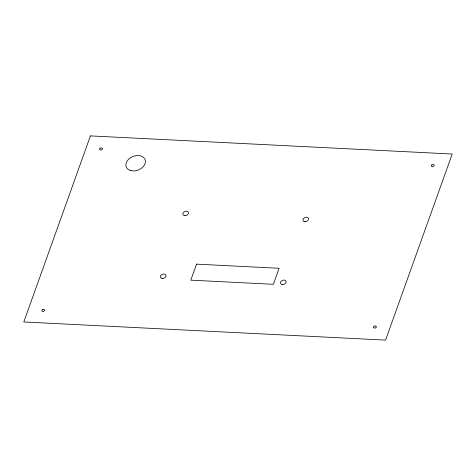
<?xml version="1.0" encoding="UTF-8"?>
<svg xmlns="http://www.w3.org/2000/svg" width="476" height="476" viewBox="0 0 476 476"><rect width="100%" height="100%" fill="white"/><g stroke="black" fill="none" stroke-linecap="round" stroke-linejoin="round"><path stroke-width="0.71" d="M90.428 135.892L23.8 321.972L385.572 340.108L452.2 154.028L90.428 135.892M42.269 309.614L41.751 311.066L43.268 311.596L44.726 310.477L44.107 309.251L42.269 309.614M100.067 148.185L99.549 149.631L101.067 150.16L102.524 149.042L101.906 147.816L100.067 148.185M196.534 264.144L190.799 280.168L273.361 284.303L279.097 268.285L196.534 264.144M374.023 326.244L373.499 327.696L375.017 328.226L376.474 327.107L375.862 325.882L374.023 326.244M431.821 164.815L431.304 166.261L432.821 166.796L434.279 165.678L433.66 164.452L431.821 164.815M130.995 170.682A10.115 7.277 -21.5 0 0 145.418 161.316A10.115 7.277 -21.5 0 0 130.513 157.746A10.115 7.277 -21.5 0 0 130.995 170.682M162.465 278.496A2.916 2.094 -21.5 0 0 165.892 275.217A2.916 2.094 -21.5 0 0 161.168 275.104A2.916 2.094 -21.5 0 0 162.465 278.496M282.554 284.517A2.916 2.094 -21.5 0 0 285.987 281.239A2.916 2.094 -21.5 0 0 281.262 281.12A2.916 2.094 -21.5 0 0 282.554 284.517M305.057 221.667A2.916 2.094 -21.5 0 0 308.49 218.395A2.916 2.094 -21.5 0 0 303.765 218.276A2.916 2.094 -21.5 0 0 305.057 221.667M184.968 215.646A2.916 2.094 -21.5 0 0 188.395 212.373A2.916 2.094 -21.5 0 0 183.671 212.254A2.916 2.094 -21.5 0 0 184.968 215.646"/></g></svg>
